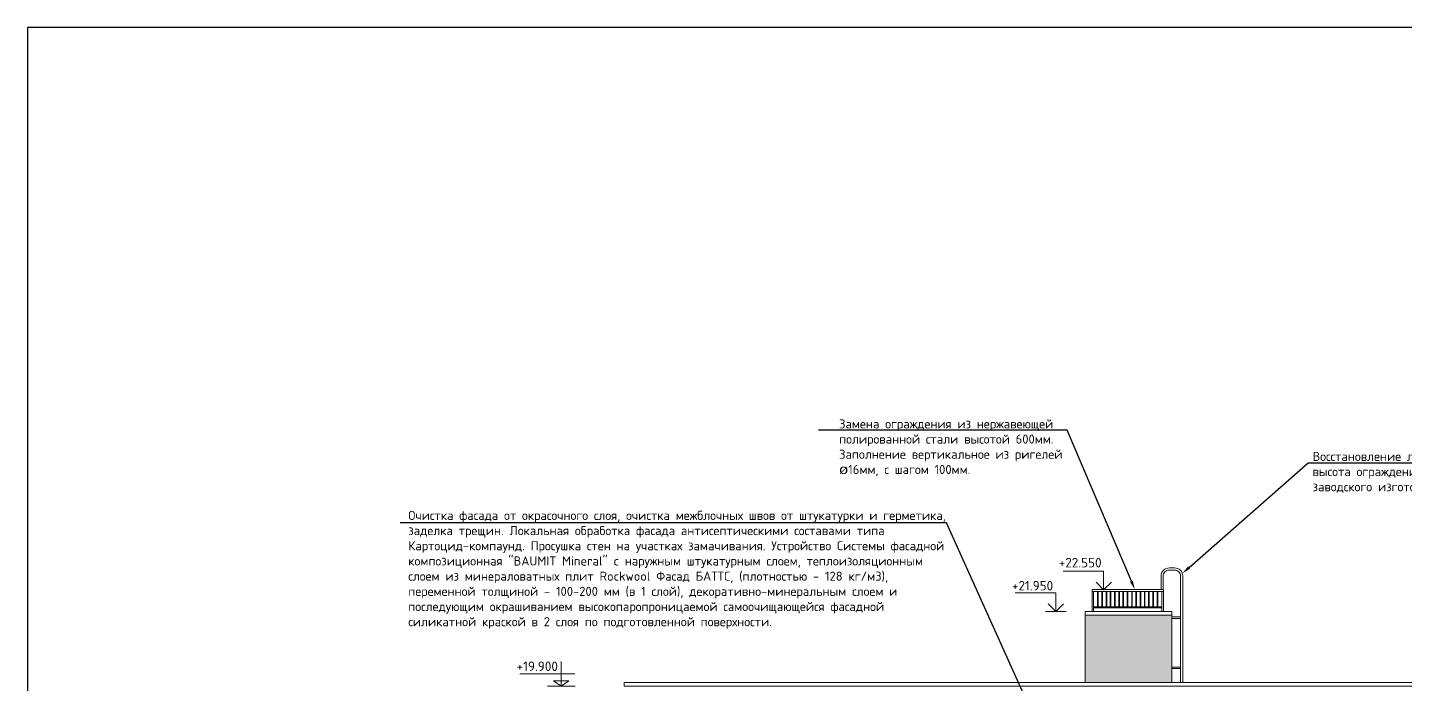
# Model space of a CAD drawing. Header units: millimetres. Extents: x -136099598 to 9192475, y 0 to 779331.
# Drawn here: x -366572 to -328732, y 308503 to 326529 of the extents above; entities that cross this region are included whole.
import ezdxf
from ezdxf import colors
from ezdxf.entities.mleader import LeaderData, LeaderLine
from ezdxf.math import Vec2, Vec3

# ---------------------------------------------------------------- set-up
doc = ezdxf.new("R2010")
doc.units = ezdxf.units.MM
doc.header["$MEASUREMENT"] = 0
doc.layers.get('0').update_dxf_attribs({"color": 250, "lineweight": 9})
doc.layers.add('_RAMKA', color=7, linetype='Continuous')
doc.layers.add('PDF _0', color=7, linetype='Continuous')
doc.layers.add('RAL 000 80 00', color=7, linetype='Continuous', lineweight=0, true_color=0xb9b8b6)
doc.layers.add('АР-Выноски', color=5, linetype='Continuous', lineweight=5)
doc.layers.add('СТЕНЫ кирпич ЛИДЕР', color=250, linetype='Continuous', lineweight=15)
doc.styles.add('ICOCPEUR', font='isocpeur.ttf')
doc.styles.add('PDF ISOCPEUR', font='isocpeur.ttf')

# ---------------------------------------------------------------- blocks, each defined once
blk = doc.blocks.new('A$Cd8d14d9d')
at = {"ltscale": 150}
for p, q in [((0, 682), (0, 0)), ((-380, 0), (380, 0)), ((-372, 341), (1132, 341))]:
    blk.add_line(p, q, dxfattribs=at)
blk.add_lwpolyline([(0, 0), (210, 147), (-210, 147), (0, 0)], dxfattribs=at)

msp = doc.modelspace()

# ---------------------------------------------------------------- hatches: boundary and pattern name
at = {"layer": 'RAL 000 80 00'}
h = msp.add_hatch(color=256, dxfattribs=at)
h.dxf.hatch_style = 1
h.paths.add_polyline_path([(-335149.5, 310403.9), (-337529.1, 310403.9), (-337528.8, 308553.4), (-335149.2, 308553.4)])

# ---------------------------------------------------------------- linework, layer by layer
at = {"ltscale": 150}
for p, q in [((-335379.6, 311053.9, 0), (-335379.6, 311104.6)), ((-338050.7, 310503.9), (-338614.2, 310503.9)), ((-334907.8, 310354.8, 0), (-335149.1, 310354.8, 0)), ((-334907.8, 310314.8, 0), (-335149.1, 310314.8, 0)), ((-334907.8, 308977, 0), (-335149.1, 308977, 0)), ((-334907.8, 308937, 0), (-335149.1, 308937, 0))]:
    msp.add_line(p, q, dxfattribs=at)
at = {"ltscale": 150, "elevation": 0}
for points in [[(-334847.8, 308557.5), (-334847.8, 311473.5, 0.428318), (-335075.9, 311701.5), (-335215.9, 311701.5, 0.4282879), (-335443.9, 311473.5), (-335443.9, 311104.6)], [(-334907.8, 308557.5), (-334907.8, 311474.3, 0.4229742), (-335070.5, 311641.5), (-335221.2, 311641.5, 0.4296737), (-335383.9, 311470.2), (-335383.9, 311104.6)]]:
    msp.add_lwpolyline(points, format="xyb", dxfattribs=at)
for points in [[(-335379.6, 311104.6), (-337333.7, 311104.7)], [(-337333.7, 311053.6), (-337333.7, 311103.6)], [(-335379.6, 311053.6), (-337333.7, 311053.6)], [(-337295.7, 310503.7), (-337295.7, 311053.6), (-337333.7, 311053.6), (-337333.7, 310503.7), (-337295.7, 310503.7)], [(-337184.8, 310628.5), (-337184.8, 311053.3)], [(-337168.8, 311053.3), (-337168.8, 310628.5), (-337168.8, 310628.5)], [(-337068.8, 310628.5), (-337068.8, 311053.3)], [(-337052.8, 311053.3), (-337052.8, 310628.5), (-337052.8, 310628.5)], [(-336952.8, 310628.5), (-336952.8, 311053.3)], [(-336936.8, 311053.3), (-336936.8, 310628.5), (-336936.8, 310628.5)], [(-336836.8, 310628.5), (-336836.8, 311053.3)], [(-336820.8, 311053.3), (-336820.8, 310628.5), (-336820.8, 310628.5)], [(-336720.8, 310628.5), (-336720.8, 311053.3)], [(-336704.8, 311053.3), (-336704.8, 310628.5), (-336704.8, 310628.5)], [(-336604.8, 310628.5), (-336604.8, 311053.3)], [(-336588.8, 311053.3), (-336588.8, 310628.5), (-336588.8, 310628.5)], [(-336488.8, 310628.5), (-336488.8, 311053.3)], [(-336472.8, 311053.3), (-336472.8, 310628.5), (-336472.8, 310628.5)], [(-336372.8, 310628.5), (-336372.8, 311053.3)], [(-336356.8, 311053.3), (-336356.8, 310628.5), (-336356.8, 310628.5)], [(-336249.2, 310629), (-336249.2, 311053.9)], [(-336233.2, 311053.9), (-336233.2, 310629), (-336233.2, 310629)], [(-336133.2, 310629), (-336133.2, 311053.9)], [(-336117.2, 311053.9), (-336117.2, 310629), (-336117.2, 310629)], [(-336017.2, 310629), (-336017.2, 311053.9)], [(-336001.2, 311053.9), (-336001.2, 310629), (-336001.2, 310629)], [(-335901.2, 310629), (-335901.2, 311053.9)], [(-335885.2, 311053.9), (-335885.2, 310629), (-335885.2, 310629)], [(-335785.2, 310629), (-335785.2, 311053.9)], [(-335769.2, 311053.9), (-335769.2, 310629), (-335769.2, 310629)], [(-335668.8, 310629), (-335668.8, 311053.9)], [(-335652.8, 311053.9), (-335652.8, 310629), (-335652.8, 310629)], [(-335551.6, 310628.5), (-335551.6, 311053.3)], [(-335535.6, 311053.3), (-335535.6, 310628.5), (-335535.6, 310628.5)], [(-335379.6, 310503.9), (-335379.6, 311053.6), (-335417.6, 311053.6), (-335417.6, 310503.9), (-335379.6, 310503.9)], [(-335379.6, 310503.7), (-335379.6, 311053.6), (-335417.6, 311053.6), (-335417.6, 310503.7), (-335379.6, 310503.7)], [(-335417.6, 310603.6), (-337295.7, 310603.6), (-337295.7, 310628.6), (-335417.6, 310628.6)]]:
    msp.add_lwpolyline(points, dxfattribs=at)
at = {"ltscale": 150}
for points in [[(-337528.7, 310503.9), (-335149.6, 310503.9), (-335149.6, 310404), (-337528.7, 310404)], [(-337528.7, 308553.3), (-335149.1, 308553.3), (-335149.1, 310404), (-337528.7, 310404)], [(-350192, 308553.5), (-281256.6, 308553.5), (-281256.6, 308453.6), (-350192, 308453.6)]]:
    msp.add_lwpolyline(points, close=True, dxfattribs=at)
at = {"layer": '_RAMKA', "ltscale": 100}
msp.add_lwpolyline([(-245672.6, 242529), (-245672.6, 326529), (-366572.1, 326529), (-366572.1, 242529)], close=True, dxfattribs=at)
at = {"layer": 'PDF _0', "lineweight": 0, "elevation": 0.1}
msp.add_lwpolyline([(-338136, 311612.8), (-337020.3, 311612.8), (-337020.2, 311102.9), (-336806.9, 311311.8), (-337020.2, 311102.9), (-337229.2, 311311.8)], dxfattribs=at)
at = {"layer": 'PDF _0', "lineweight": 0}
msp.add_lwpolyline([(-339448.2, 311013.8), (-338332.5, 311013.9), (-338332.4, 310503.9), (-338119.1, 310712.9), (-338332.4, 310503.9), (-338541.4, 310712.8)], dxfattribs=at)

# ---------------------------------------------------------------- block references
at = {"layer": 'СТЕНЫ кирпич ЛИДЕР', "lineweight": 25, "ltscale": 100, "xscale": -1, "rotation": 359.9992924696829}
msp.add_blockref('A$Cd8d14d9d', (-351917.3, 308453.6), dxfattribs=at)

# ---------------------------------------------------------------- texts
at = {"layer": 'PDF _0', "color": 18, "lineweight": 0, "true_color": 0x000000, "char_height": 262.49, "attachment_point": 9, "rotation": 0.00261, "style": 'PDF ISOCPEUR'}
for s, insert in [('+22.550', (-337076.4, 311713.8, 0.1)), ('+21.950', (-338406.4, 311081, -0.3))]:
    msp.add_mtext(s, dxfattribs=dict(at, insert=insert))
at = {"layer": 'PDF _0', "color": 18, "lineweight": 0, "true_color": 0x000000, "insert": (-352006.7, 308870.4, -0.3), "char_height": 262.49, "attachment_point": 9, "style": 'PDF ISOCPEUR'}
msp.add_mtext('+19.900', dxfattribs=at)

# ---------------------------------------------------------------- leaders
at = {"layer": 'АР-Выноски'}
ml = msp.add_multileader_mtext('Standard', dxfattribs=at)
ml.set_content('\\A1;Замена ограждения из нержавеющей полированной стали высотой 600мм. Заполнение вертикальное из ригелей {\\fISOCTEUR|b0|i0|c204|p49;ø}16мм, с шагом 100мм.  ', color=256, style='ICOCPEUR')
ml.set_leader_properties()
ml.build(insert=Vec2(0, 0))
ml.multileader.update_dxf_attribs({"text_left_attachment_type": 6, "text_right_attachment_type": 6, "dogleg_length": 100, "arrow_head_size": 250})
ctx = ml.context
ctx.base_point, ctx.char_height, ctx.arrow_head_size, ctx.landing_gap_size, ctx.plane_origin = Vec3(-344310.3, 315478, 0), 250, 250, 25, Vec3(-340707.8, 296321.9, 0)
ctx.left_attachment, ctx.right_attachment = 6, 6
notes = []
notes.append((ctx, [(0, (1, 1, 0), (-338026.2, 315478, 0), (-1, 0), 309.1, [(1, [(-336160.8, 311104.5, 0)], 0, [])])]))
ctx.mtext.insert, ctx.mtext.width, ctx.mtext.defined_height, ctx.mtext.flow_direction = Vec3(-344285.3, 315778, 0), 6429.295, 2403.2, 5
ml = msp.add_multileader_mtext('Standard', dxfattribs=at)
ml.set_content('Восстановление лестницы типа П1-1, ширина 750 мм, высота ограждения 1200мм. Высота ступени 400 мм заводского изготовления.', color=256, style='ICOCPEUR')
ml.set_leader_properties()
ml.build(insert=Vec2(0, 0))
ml.multileader.update_dxf_attribs({"text_left_attachment_type": 6, "text_right_attachment_type": 6, "dogleg_length": 100, "arrow_head_size": 250})
ctx = ml.context
ctx.base_point, ctx.char_height, ctx.arrow_head_size, ctx.landing_gap_size, ctx.plane_origin = Vec3(-331308, 314585.8), 250, 250, 25, Vec3(-324284.6, 311176)
ctx.left_attachment, ctx.right_attachment = 6, 6
notes.append((ctx, [(1, (1, 1, 0), (-331408, 314585.8), (1, 0), 100, [(0, [(-334860.3, 311548.3)], 0, [])])]))
ctx.mtext.insert, ctx.mtext.width, ctx.mtext.defined_height, ctx.mtext.flow_direction = Vec3(-331283, 314885.8), 9186.444, 5775.2, 5
ml = msp.add_multileader_mtext('Standard', dxfattribs=at)
ml.set_content('\\A1;Очистка фасада от окрасочного слоя, очистка межблочных швов от штукатурки и герметика, заделка трещин. Локальная обработка фасада антисептическими составами типа Картоцид-компаунд. Просушка стен на участках замачивания. Устройство Системы фасадной композиционная "BAUMIT Mineral" c наружным штукатурным слоем, теплоизоляционным слоем из минераловатных плит Rockwool Фасад БАТТС, (плотностью - 128 кг/м3), переменной толщиной - 100-200 мм (в 1 слой), декоративно-минеральным слоем и последующим окрашиванием высокопаропроницаемой самоочищающейся фасадной силикатной краской в 2 слоя по подготовленной поверхности. ', color=256, style='ICOCPEUR')
ml.set_leader_properties(color=256)
ml.build(insert=Vec2(0, 0))
ml.multileader.update_dxf_attribs({"text_left_attachment_type": 6, "text_right_attachment_type": 6, "dogleg_length": 100, "arrow_head_size": 250})
ctx = ml.context
ctx.base_point, ctx.char_height, ctx.arrow_head_size, ctx.landing_gap_size, ctx.plane_origin = Vec3(-356035.2, 312941.5), 250, 250, 25, Vec3(-338571.6, 311898)
ctx.left_attachment, ctx.right_attachment = 6, 6
notes.append((ctx, [(0, (1, 1, 0), (-341335.2, 312941.5), (-1, 0), 100, [(0, [(-338944, 307634.6)], 0, [])])]))
ctx.mtext.insert, ctx.mtext.width, ctx.mtext.flow_direction = Vec3(-356116.5, 313266.5), 14727.298, 5
ml = msp.add_multileader_mtext('Standard', dxfattribs=at)
ml.set_content('\\A1;Установка маскитных сеток на поворотно-откидные створки, в весенний, летний и осенний период.', color=256, style='ICOCPEUR')
ml.set_leader_properties()
ml.build(insert=Vec2(0, 0))
ml.multileader.update_dxf_attribs({"text_left_attachment_type": 6, "text_right_attachment_type": 6, "dogleg_length": 100, "arrow_head_size": 250})
ctx = ml.context
ctx.base_point, ctx.char_height, ctx.arrow_head_size, ctx.landing_gap_size, ctx.plane_origin = Vec3(-324980.7, 312767.7), 250, 250, 25, Vec3(-318145.6, 312318.7)
ctx.left_attachment, ctx.right_attachment = 6, 6
notes.append((ctx, [(1, (1, 1, 0), (-325080.7, 312767.7), (1, 0), 100, [(2, [(-323477.7, 302557.3), (-335288.4, 302557.3), (-328347.1, 298991.8)], 0, [])])]))
ctx.mtext.insert, ctx.mtext.width, ctx.mtext.defined_height, ctx.mtext.flow_direction = Vec3(-324955.7, 313092.7), 7622.924, 230, 5
for ctx, leaders in notes:
    for number, flags, end, landing, length, lines in leaders:
        leader = LeaderData()
        leader.index, (leader.has_last_leader_line, leader.has_dogleg_vector, leader.attachment_direction) = number, flags
        leader.last_leader_point, leader.dogleg_vector, leader.dogleg_length = Vec3(end), Vec3(landing), length
        for number, points, colour, breaks in lines:
            line = LeaderLine()
            line.index, line.vertices, line.color, line.breaks = number, Vec3.list(points), colors.encode_raw_color(colour), breaks
            leader.lines.append(line)
        ctx.leaders.append(leader)

doc.saveas('drawing.dxf')
